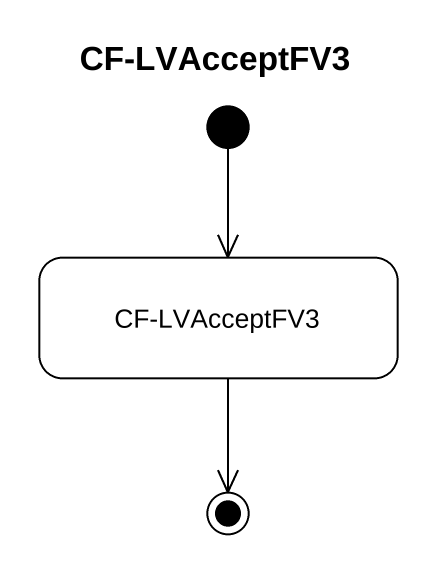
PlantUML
@startuml
title CF-LVAcceptFV3
hide empty description
state "CF-LVAcceptFV3" as CF_LVAcceptFV3
[*] --> CF_LVAcceptFV3
CF_LVAcceptFV3 --> [*]
@enduml
